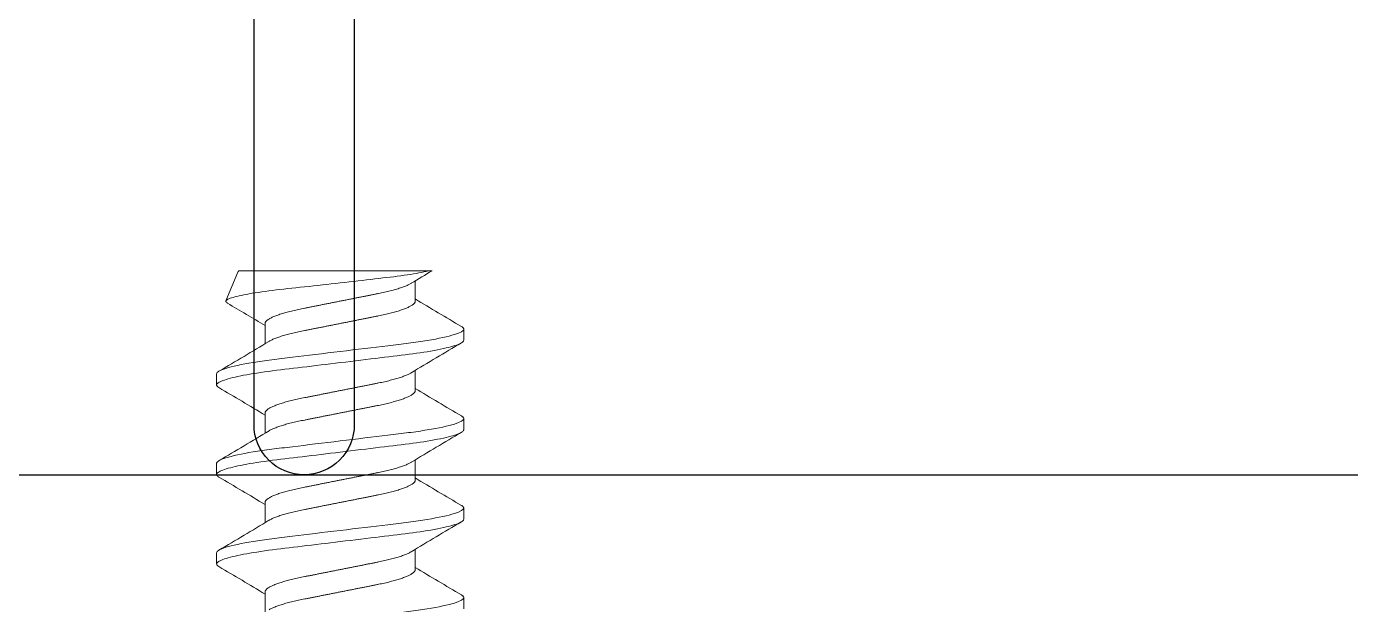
# Model space of a CAD drawing. Extents: x -26 to 91, y -47 to 75.
# Drawn here: x -1.3 to -0.561, y 60.253 to 60.576 of the extents above; entities that cross this region are included whole.
import ezdxf

# ---------------------------------------------------------------- set-up
doc = ezdxf.new("R2010")
doc.units = 0
doc.header["$MEASUREMENT"] = 0
doc.layers.get('0').update_dxf_attribs({"linetype": 'CONTINUOUS'})
doc.layers.add('Ballons', color=7, linetype='CONTINUOUS')
doc.layers.add('FRAME', color=1, linetype='CONTINUOUS')

# ---------------------------------------------------------------- blocks, each defined once
blk = doc.blocks.new('3801 1 INCH GLASS STOP')
blk.add_lwpolyline([(0.04913, -0.60296), (1.52013, -0.60296, 0.414214), (1.55113, -0.57196), (1.55113, 0.29904, -0.414214), (1.57913, 0.32704, -0.414214), (1.60713, 0.29904), (1.60713, -0.57196, 0.414214), (1.63813, -0.60296), (3.02713, -0.60296, 0.414214)], format="xyb")
blk = doc.blocks.new('no 6 500')
at = {"color": 7, "linetype": 'Continuous', "lineweight": 15}
for p, q in [((56.73842, 21.47031), (56.73217, 21.47031)), ((56.78842, 21.47031), (56.78217, 21.47031)), ((56.83842, 21.47031), (56.83217, 21.47031)), ((56.89531, 21.4584), (56.87916, 21.46508)), ((56.89605, 21.45809), (56.89605, 21.34991)), ((56.71655, 21.44325), (56.70524, 21.44325)), ((56.76655, 21.44325), (56.75524, 21.44325)), ((56.81655, 21.44325), (56.80524, 21.44325)), ((56.86655, 21.44325), (56.85524, 21.44325)), ((56.72905, 21.35937), (56.74036, 21.35937)), ((56.77905, 21.35937), (56.79036, 21.35937)), ((56.82905, 21.35937), (56.84036, 21.35937)), ((56.87905, 21.35937), (56.89036, 21.35937)), ((56.70717, 21.33231), (56.71342, 21.33231)), ((56.75717, 21.33231), (56.76342, 21.33231)), ((56.80717, 21.33231), (56.81342, 21.33231)), ((56.85717, 21.33231), (56.86342, 21.33231))]:
    blk.add_line(p, q, dxfattribs=at)
at = {"color": 7, "linetype": 'Continuous', "lineweight": 15, "flags": 128}
for points in [[(56.73069, 21.46899), (56.73077, 21.46912), (56.73107, 21.46956), (56.73135, 21.46989), (56.73164, 21.47013), (56.73191, 21.47026), (56.73217, 21.47031), (56.73246, 21.47026), (56.73276, 21.47009), (56.73306, 21.46982), (56.73338, 21.46943), (56.7337, 21.46893), (56.73402, 21.46831), (56.73434, 21.46761), (56.73465, 21.46681), (56.73498, 21.46591), (56.7353, 21.46491), (56.73563, 21.4638), (56.73596, 21.46259), (56.73629, 21.46129), (56.73662, 21.45989), (56.73695, 21.4584), (56.73727, 21.45683), (56.73759, 21.4552), (56.73791, 21.45349), (56.73823, 21.45172), (56.73854, 21.44988), (56.73886, 21.44782), (56.73919, 21.4457), (56.7395, 21.44352), (56.73981, 21.44128), (56.74011, 21.43901), (56.7404, 21.43669), (56.74067, 21.43447), (56.74095, 21.43219), (56.74123, 21.42985), (56.74152, 21.42744), (56.74182, 21.42498), (56.74212, 21.42246), (56.74243, 21.4199), (56.74274, 21.4173), (56.74306, 21.41465), (56.74339, 21.41198), (56.74371, 21.40934), (56.74403, 21.40667), (56.74435, 21.40399), (56.74467, 21.40131), (56.74502, 21.39841), (56.74537, 21.39552), (56.74572, 21.39265), (56.74607, 21.3898), (56.74641, 21.38697), (56.74674, 21.38419), (56.74706, 21.3816), (56.74736, 21.37906), (56.74766, 21.37657), (56.74796, 21.37413), (56.74825, 21.37175), (56.74853, 21.36943), (56.7488, 21.36717), (56.74907, 21.36497), (56.74934, 21.36281), (56.74963, 21.36067), (56.74992, 21.35862), (56.75021, 21.35661), (56.75051, 21.35465), (56.75081, 21.35274), (56.75115, 21.35076), (56.75149, 21.34885), (56.75183, 21.34702), (56.75218, 21.34529), (56.75253, 21.34365), (56.75288, 21.34211), (56.75321, 21.34075), (56.75354, 21.33949), (56.75386, 21.33833), (56.75419, 21.33726), (56.75451, 21.3363), (56.75483, 21.33545), (56.75515, 21.33469), (56.75546, 21.33405), (56.75577, 21.3335), (56.75607, 21.33306), (56.75635, 21.33273), (56.75664, 21.3325), (56.75691, 21.33236), (56.75717, 21.33231), (56.75717, 21.33231)], [(56.78069, 21.46899), (56.78077, 21.46912), (56.78107, 21.46956), (56.78135, 21.46989), (56.78164, 21.47013), (56.78191, 21.47026), (56.78217, 21.47031), (56.78246, 21.47026), (56.78276, 21.47009), (56.78306, 21.46982), (56.78338, 21.46943), (56.7837, 21.46893), (56.78402, 21.46831), (56.78434, 21.46761), (56.78465, 21.46681), (56.78498, 21.46591), (56.7853, 21.46491), (56.78563, 21.4638), (56.78596, 21.46259), (56.78629, 21.46129), (56.78662, 21.45989), (56.78695, 21.4584), (56.78727, 21.45683), (56.78759, 21.4552), (56.78791, 21.45349), (56.78823, 21.45172), (56.78854, 21.44988), (56.78886, 21.44782), (56.78919, 21.4457), (56.7895, 21.44352), (56.78981, 21.44128), (56.79011, 21.43901), (56.7904, 21.43669), (56.79067, 21.43447), (56.79095, 21.43219), (56.79123, 21.42985), (56.79152, 21.42744), (56.79182, 21.42498), (56.79212, 21.42246), (56.79243, 21.4199), (56.79274, 21.4173), (56.79306, 21.41465), (56.79339, 21.41198), (56.79371, 21.40934), (56.79403, 21.40667), (56.79435, 21.40399), (56.79467, 21.40131), (56.79502, 21.39841), (56.79537, 21.39552), (56.79572, 21.39265), (56.79607, 21.3898), (56.79641, 21.38697), (56.79674, 21.38419), (56.79706, 21.3816), (56.79736, 21.37906), (56.79766, 21.37657), (56.79796, 21.37413), (56.79825, 21.37175), (56.79853, 21.36943), (56.7988, 21.36717), (56.79907, 21.36497), (56.79934, 21.36281), (56.79963, 21.36067), (56.79992, 21.35862), (56.80021, 21.35661), (56.80051, 21.35465), (56.80081, 21.35274), (56.80115, 21.35076), (56.80149, 21.34885), (56.80183, 21.34702), (56.80218, 21.34529), (56.80253, 21.34365), (56.80288, 21.34211), (56.80321, 21.34075), (56.80354, 21.33949), (56.80386, 21.33833), (56.80419, 21.33726), (56.80451, 21.3363), (56.80483, 21.33545), (56.80515, 21.33469), (56.80546, 21.33405), (56.80577, 21.3335), (56.80607, 21.33306), (56.80635, 21.33273), (56.80664, 21.3325), (56.80691, 21.33236), (56.80717, 21.33231), (56.80717, 21.33231)], [(56.83069, 21.46899), (56.83077, 21.46912), (56.83107, 21.46956), (56.83135, 21.46989), (56.83164, 21.47013), (56.83191, 21.47026), (56.83217, 21.47031), (56.83246, 21.47026), (56.83276, 21.47009), (56.83306, 21.46982), (56.83338, 21.46943), (56.8337, 21.46893), (56.83402, 21.46831), (56.83434, 21.46761), (56.83465, 21.46681), (56.83498, 21.46591), (56.8353, 21.46491), (56.83563, 21.4638), (56.83596, 21.46259), (56.83629, 21.46129), (56.83662, 21.45989), (56.83695, 21.4584), (56.83727, 21.45683), (56.83759, 21.4552), (56.83791, 21.45349), (56.83823, 21.45172), (56.83854, 21.44988), (56.83886, 21.44782), (56.83919, 21.4457), (56.8395, 21.44352), (56.83981, 21.44128), (56.84011, 21.43901), (56.8404, 21.43669), (56.84067, 21.43447), (56.84095, 21.43219), (56.84123, 21.42985), (56.84152, 21.42744), (56.84182, 21.42498), (56.84212, 21.42246), (56.84243, 21.4199), (56.84274, 21.4173), (56.84306, 21.41465), (56.84339, 21.41198), (56.84371, 21.40934), (56.84403, 21.40667), (56.84435, 21.40399), (56.84467, 21.40131), (56.84502, 21.39841), (56.84537, 21.39552), (56.84572, 21.39265), (56.84607, 21.3898), (56.84641, 21.38697), (56.84674, 21.38419), (56.84706, 21.3816), (56.84736, 21.37906), (56.84766, 21.37657), (56.84796, 21.37413), (56.84825, 21.37175), (56.84853, 21.36943), (56.8488, 21.36717), (56.84907, 21.36497), (56.84934, 21.36281), (56.84963, 21.36067), (56.84992, 21.35862), (56.85021, 21.35661), (56.85051, 21.35465), (56.85081, 21.35274), (56.85115, 21.35076), (56.85149, 21.34885), (56.85183, 21.34702), (56.85218, 21.34529), (56.85253, 21.34365), (56.85288, 21.34211), (56.85321, 21.34075), (56.85354, 21.33949), (56.85386, 21.33833), (56.85419, 21.33726), (56.85451, 21.3363), (56.85483, 21.33545), (56.85515, 21.33469), (56.85546, 21.33405), (56.85577, 21.3335), (56.85607, 21.33306), (56.85635, 21.33273), (56.85664, 21.3325), (56.85691, 21.33236), (56.85717, 21.33231), (56.85717, 21.33231)], [(56.89605, 21.35182), (56.89595, 21.35218), (56.89567, 21.35334), (56.89538, 21.3546), (56.89509, 21.35596), (56.89482, 21.35734), (56.89454, 21.35881), (56.89427, 21.36037), (56.89401, 21.362), (56.89374, 21.36374), (56.89347, 21.36555), (56.89321, 21.36745), (56.89295, 21.36941), (56.89271, 21.37135), (56.89247, 21.37336), (56.89223, 21.37542), (56.89198, 21.37753), (56.89172, 21.37972), (56.89146, 21.38196), (56.8912, 21.38425), (56.89093, 21.38657), (56.89066, 21.38893), (56.89038, 21.39132), (56.8901, 21.39374), (56.88983, 21.39619), (56.88954, 21.3987), (56.88926, 21.40122), (56.88897, 21.40376), (56.88868, 21.40631), (56.88841, 21.40878), (56.88813, 21.41125), (56.88786, 21.41373), (56.88759, 21.41618), (56.88731, 21.41867), (56.88704, 21.42114), (56.88677, 21.42358), (56.88651, 21.426), (56.88626, 21.42829), (56.88602, 21.43053), (56.88578, 21.43275), (56.88554, 21.43492), (56.88528, 21.43707), (56.88503, 21.43917), (56.88476, 21.44123), (56.8845, 21.44321), (56.88423, 21.44512), (56.88396, 21.44696), (56.88369, 21.44874), (56.88341, 21.45044), (56.88313, 21.45209), (56.88284, 21.45365), (56.88256, 21.45514), (56.88227, 21.45653), (56.882, 21.45779), (56.88172, 21.45897), (56.88144, 21.46005), (56.88117, 21.46103), (56.88089, 21.46193), (56.88062, 21.46272), (56.88034, 21.46341), (56.88007, 21.46398), (56.87982, 21.46442), (56.87957, 21.46476), (56.87933, 21.46499), (56.87909, 21.46511), (56.87884, 21.46512), (56.87858, 21.46503), (56.87833, 21.46482), (56.87806, 21.4645), (56.87787, 21.46419)], [(56.8953, 21.45839), (56.89567, 21.4582), (56.89605, 21.45791)]]:
    blk.add_lwpolyline(points, dxfattribs=at)
at = {"color": 7, "linetype": 'Continuous', "lineweight": 15}
for centre, radius, start, end in [((54.69127, 22.66592), 2.36471, 328.86553, 329.59164), ((58.6869, 22.61127), 2.25734, 210.3994, 211.22543), ((54.74111, 22.66602), 2.36491, 328.86559, 329.59164), ((58.737, 22.61132), 2.25745, 210.39942, 211.2254), ((54.79111, 22.66602), 2.36491, 328.86559, 329.59164), ((58.78734, 22.61153), 2.25785, 210.39949, 211.22533), ((55.02078, 22.55834), 2.15544, 328.84615, 329.49452), ((58.75425, 20.13675), 2.36462, 148.86552, 149.59176), ((54.80848, 20.19123), 2.25759, 30.39934, 31.22538), ((58.80367, 20.1371), 2.36394, 148.86541, 149.59186), ((54.85864, 20.19132), 2.2574, 30.39928, 31.22538), ((58.85367, 20.1371), 2.36394, 148.86541, 149.59186), ((54.90864, 20.19132), 2.2574, 30.39928, 31.22538), ((58.90367, 20.1371), 2.36394, 148.86541, 149.59186), ((55.48396, 20.50714), 1.64446, 30.83005, 31.30443)]:
    blk.add_arc(centre, radius, start, end, dxfattribs=at)
for points, knots in [([(56.68842, 21.47031), (56.68933, 21.47031), (56.69038, 21.46863), (56.69258, 21.46164), (56.69373, 21.45633), (56.69531, 21.44665), (56.69582, 21.44315), (56.69677, 21.43586), (56.69721, 21.43206), (56.6987, 21.41977), (56.69981, 21.41055), (56.70204, 21.39207), (56.70315, 21.38285), (56.70464, 21.37056), (56.70508, 21.36677), (56.70603, 21.35947), (56.70654, 21.35597), (56.70812, 21.34629), (56.70927, 21.34098), (56.71147, 21.33399), (56.71252, 21.33231), (56.71342, 21.33231)], [0, 0, 0, 0, 0.125, 0.125, 0.25, 0.25, 0.3125, 0.3125, 0.375, 0.375, 0.5, 0.5, 0.625, 0.625, 0.6875, 0.6875, 0.75, 0.75, 0.875, 0.875, 1, 1, 1, 1]), ([(56.73842, 21.47031), (56.73933, 21.47031), (56.74038, 21.46863), (56.74258, 21.46164), (56.74373, 21.45633), (56.74531, 21.44665), (56.74582, 21.44315), (56.74677, 21.43586), (56.74721, 21.43206), (56.7487, 21.41977), (56.74981, 21.41055), (56.75204, 21.39207), (56.75315, 21.38285), (56.75464, 21.37056), (56.75508, 21.36677), (56.75603, 21.35947), (56.75654, 21.35597), (56.75812, 21.34629), (56.75927, 21.34098), (56.76147, 21.33399), (56.76252, 21.33231), (56.76342, 21.33231)], [0, 0, 0, 0, 0.125, 0.125, 0.25, 0.25, 0.3125, 0.3125, 0.375, 0.375, 0.5, 0.5, 0.625, 0.625, 0.6875, 0.6875, 0.75, 0.75, 0.875, 0.875, 1, 1, 1, 1]), ([(56.78842, 21.47031), (56.78933, 21.47031), (56.79038, 21.46863), (56.79258, 21.46164), (56.79373, 21.45633), (56.79531, 21.44665), (56.79582, 21.44315), (56.79677, 21.43586), (56.79721, 21.43206), (56.7987, 21.41977), (56.79981, 21.41055), (56.80204, 21.39207), (56.80315, 21.38285), (56.80464, 21.37056), (56.80508, 21.36677), (56.80603, 21.35947), (56.80654, 21.35597), (56.80812, 21.34629), (56.80927, 21.34098), (56.81147, 21.33399), (56.81252, 21.33231), (56.81342, 21.33231)], [0, 0, 0, 0, 0.125, 0.125, 0.25, 0.25, 0.3125, 0.3125, 0.375, 0.375, 0.5, 0.5, 0.625, 0.625, 0.6875, 0.6875, 0.75, 0.75, 0.875, 0.875, 1, 1, 1, 1]), ([(56.83842, 21.47031), (56.83933, 21.47031), (56.84038, 21.46863), (56.84258, 21.46164), (56.84373, 21.45633), (56.84531, 21.44665), (56.84582, 21.44315), (56.84677, 21.43586), (56.84721, 21.43206), (56.8487, 21.41977), (56.84981, 21.41055), (56.85204, 21.39207), (56.85315, 21.38285), (56.85464, 21.37056), (56.85508, 21.36677), (56.85603, 21.35947), (56.85654, 21.35597), (56.85812, 21.34629), (56.85927, 21.34098), (56.86147, 21.33399), (56.86252, 21.33231), (56.86342, 21.33231)], [0, 0, 0, 0, 0.125, 0.125, 0.25, 0.25, 0.3125, 0.3125, 0.375, 0.375, 0.5, 0.5, 0.625, 0.625, 0.6875, 0.6875, 0.75, 0.75, 0.875, 0.875, 1, 1, 1, 1]), ([(56.70658, 21.44104), (56.70661, 21.44098), (56.70679, 21.44071), (56.70709, 21.44013), (56.70751, 21.4393), (56.70792, 21.43836), (56.70834, 21.43732), (56.70876, 21.43619), (56.70918, 21.43497), (56.7096, 21.43367), (56.71001, 21.43229), (56.71041, 21.43085), (56.7108, 21.42934), (56.71119, 21.42778), (56.71156, 21.42617), (56.71193, 21.42452), (56.71227, 21.42284), (56.71261, 21.42112), (56.71296, 21.41937), (56.71332, 21.41756), (56.71369, 21.41568), (56.71408, 21.41374), (56.71448, 21.41174), (56.71488, 21.4097), (56.71529, 21.40763), (56.71571, 21.40554), (56.71613, 21.40343), (56.71655, 21.40131), (56.71697, 21.3992), (56.71739, 21.39709), (56.7178, 21.395), (56.71821, 21.39294), (56.71862, 21.39092), (56.71901, 21.38894), (56.71939, 21.38703), (56.71976, 21.38516), (56.72012, 21.38333), (56.72048, 21.38155), (56.72082, 21.37981), (56.72117, 21.37812), (56.72153, 21.37646), (56.72191, 21.37485), (56.7223, 21.37329), (56.72269, 21.37178), (56.72309, 21.37033), (56.7235, 21.36896), (56.72391, 21.36766), (56.72433, 21.36644), (56.72475, 21.36532), (56.72516, 21.36429), (56.72558, 21.36336), (56.72598, 21.36253), (56.72639, 21.36178), (56.7268, 21.36113), (56.7272, 21.36058), (56.72759, 21.36014), (56.72797, 21.35979), (56.72834, 21.35955), (56.7287, 21.3594), (56.72893, 21.35938), (56.72905, 21.35937)], [0, 0, 0, 0, 0.004966, 0.022455, 0.040006, 0.057957, 0.075925, 0.093885, 0.111813, 0.129685, 0.147477, 0.165166, 0.18269, 0.200069, 0.217281, 0.234309, 0.251134, 0.267546, 0.284142, 0.300926, 0.317884, 0.335347, 0.35295, 0.370672, 0.38849, 0.406382, 0.424323, 0.442288, 0.460214, 0.478115, 0.495968, 0.513749, 0.531433, 0.548687, 0.565807, 0.582772, 0.599567, 0.616509, 0.633259, 0.650119, 0.667182, 0.684431, 0.701847, 0.71941, 0.73706, 0.754812, 0.772645, 0.790534, 0.808455, 0.826063, 0.843656, 0.86121, 0.878703, 0.896466, 0.914118, 0.931639, 0.949006, 0.966201, 0.983205, 1, 1, 1, 1]), ([(56.71655, 21.44325), (56.71666, 21.44324), (56.7169, 21.44322), (56.71726, 21.44307), (56.71763, 21.44283), (56.71801, 21.44249), (56.7184, 21.44205), (56.71879, 21.44151), (56.71919, 21.44087), (56.71959, 21.44014), (56.72001, 21.4393), (56.72042, 21.43836), (56.72084, 21.43732), (56.72126, 21.43619), (56.72168, 21.43497), (56.7221, 21.43367), (56.72251, 21.43229), (56.72291, 21.43085), (56.7233, 21.42934), (56.72369, 21.42778), (56.72406, 21.42617), (56.72443, 21.42452), (56.72477, 21.42284), (56.72511, 21.42112), (56.72546, 21.41937), (56.72582, 21.41756), (56.72619, 21.41568), (56.72658, 21.41374), (56.72698, 21.41174), (56.72738, 21.4097), (56.72779, 21.40763), (56.72821, 21.40554), (56.72863, 21.40343), (56.72905, 21.40131), (56.72947, 21.3992), (56.72989, 21.39709), (56.7303, 21.395), (56.73071, 21.39294), (56.73112, 21.39092), (56.73151, 21.38894), (56.73189, 21.38703), (56.73226, 21.38516), (56.73262, 21.38333), (56.73298, 21.38155), (56.73332, 21.37981), (56.73367, 21.37812), (56.73403, 21.37646), (56.73441, 21.37485), (56.7348, 21.37329), (56.73519, 21.37178), (56.73559, 21.37033), (56.736, 21.36896), (56.73641, 21.36766), (56.73683, 21.36644), (56.73725, 21.36532), (56.73766, 21.36429), (56.73808, 21.36336), (56.73848, 21.36253), (56.7388, 21.36194), (56.73898, 21.36166), (56.73902, 21.36159)], [0, 0, 0, 0, 0.016759, 0.033724, 0.050881, 0.068209, 0.08569, 0.102987, 0.120391, 0.13788, 0.155431, 0.173382, 0.19135, 0.20931, 0.227238, 0.24511, 0.262902, 0.28059, 0.298115, 0.315494, 0.332706, 0.349734, 0.366559, 0.382971, 0.399567, 0.416351, 0.433309, 0.450771, 0.468375, 0.486097, 0.503915, 0.521807, 0.539748, 0.557713, 0.575639, 0.59354, 0.611393, 0.629174, 0.646858, 0.664112, 0.681232, 0.698198, 0.714992, 0.731934, 0.748684, 0.765544, 0.782607, 0.799856, 0.817272, 0.834835, 0.852485, 0.870238, 0.88807, 0.905959, 0.92388, 0.941489, 0.959082, 0.976636, 0.994128, 1, 1, 1, 1]), ([(56.75658, 21.44104), (56.75661, 21.44098), (56.75679, 21.44071), (56.75709, 21.44013), (56.75751, 21.4393), (56.75792, 21.43836), (56.75834, 21.43732), (56.75876, 21.43619), (56.75918, 21.43497), (56.7596, 21.43367), (56.76001, 21.43229), (56.76041, 21.43085), (56.7608, 21.42934), (56.76119, 21.42778), (56.76156, 21.42617), (56.76193, 21.42452), (56.76227, 21.42284), (56.76261, 21.42112), (56.76296, 21.41937), (56.76332, 21.41756), (56.76369, 21.41568), (56.76408, 21.41374), (56.76448, 21.41174), (56.76488, 21.4097), (56.76529, 21.40763), (56.76571, 21.40554), (56.76613, 21.40343), (56.76655, 21.40131), (56.76697, 21.3992), (56.76739, 21.39709), (56.7678, 21.395), (56.76821, 21.39294), (56.76862, 21.39092), (56.76901, 21.38894), (56.76939, 21.38703), (56.76976, 21.38516), (56.77012, 21.38333), (56.77048, 21.38155), (56.77082, 21.37981), (56.77117, 21.37812), (56.77153, 21.37646), (56.77191, 21.37485), (56.7723, 21.37329), (56.77269, 21.37178), (56.77309, 21.37033), (56.7735, 21.36896), (56.77391, 21.36766), (56.77433, 21.36644), (56.77475, 21.36532), (56.77516, 21.36429), (56.77558, 21.36336), (56.77598, 21.36253), (56.77639, 21.36178), (56.7768, 21.36113), (56.7772, 21.36058), (56.77759, 21.36014), (56.77797, 21.35979), (56.77834, 21.35955), (56.7787, 21.3594), (56.77893, 21.35938), (56.77905, 21.35937)], [0, 0, 0, 0, 0.004966, 0.022455, 0.040006, 0.057957, 0.075925, 0.093885, 0.111813, 0.129685, 0.147477, 0.165166, 0.18269, 0.200069, 0.217281, 0.234309, 0.251134, 0.267546, 0.284142, 0.300926, 0.317884, 0.335347, 0.35295, 0.370672, 0.38849, 0.406382, 0.424323, 0.442288, 0.460214, 0.478115, 0.495968, 0.513749, 0.531433, 0.548687, 0.565807, 0.582772, 0.599567, 0.616509, 0.633258, 0.650119, 0.667182, 0.684431, 0.701847, 0.71941, 0.73706, 0.754812, 0.772645, 0.790534, 0.808455, 0.826063, 0.843656, 0.86121, 0.878703, 0.896466, 0.914118, 0.931639, 0.949006, 0.966201, 0.983205, 1, 1, 1, 1]), ([(56.76655, 21.44325), (56.76666, 21.44324), (56.7669, 21.44322), (56.76726, 21.44307), (56.76763, 21.44283), (56.76801, 21.44249), (56.7684, 21.44205), (56.76879, 21.44151), (56.76919, 21.44087), (56.76959, 21.44014), (56.77001, 21.4393), (56.77042, 21.43836), (56.77084, 21.43732), (56.77126, 21.43619), (56.77168, 21.43497), (56.7721, 21.43367), (56.77251, 21.43229), (56.77291, 21.43085), (56.7733, 21.42934), (56.77369, 21.42778), (56.77406, 21.42617), (56.77443, 21.42452), (56.77477, 21.42284), (56.77511, 21.42112), (56.77546, 21.41937), (56.77582, 21.41756), (56.77619, 21.41568), (56.77658, 21.41374), (56.77698, 21.41174), (56.77738, 21.4097), (56.77779, 21.40763), (56.77821, 21.40554), (56.77863, 21.40343), (56.77905, 21.40131), (56.77947, 21.3992), (56.77989, 21.39709), (56.7803, 21.395), (56.78071, 21.39294), (56.78112, 21.39092), (56.78151, 21.38894), (56.78189, 21.38703), (56.78226, 21.38516), (56.78262, 21.38333), (56.78298, 21.38155), (56.78332, 21.37981), (56.78367, 21.37812), (56.78403, 21.37646), (56.78441, 21.37485), (56.7848, 21.37329), (56.78519, 21.37178), (56.78559, 21.37033), (56.786, 21.36896), (56.78641, 21.36766), (56.78683, 21.36644), (56.78725, 21.36532), (56.78766, 21.36429), (56.78808, 21.36336), (56.78848, 21.36253), (56.7888, 21.36194), (56.78898, 21.36166), (56.78902, 21.36159)], [0, 0, 0, 0, 0.0167585, 0.0337243, 0.0508805, 0.0682089, 0.0856898, 0.1029871, 0.1203908, 0.1378796, 0.155431, 0.1733816, 0.1913495, 0.2093099, 0.2272381, 0.2451101, 0.2629019, 0.2805903, 0.298115, 0.3154936, 0.332706, 0.3497336, 0.3665591, 0.3829713, 0.3995665, 0.4163512, 0.4333087, 0.4507714, 0.4683746, 0.4860968, 0.5039154, 0.5218069, 0.5397475, 0.5577127, 0.5756388, 0.5935404, 0.6113932, 0.6291736, 0.6468581, 0.6641121, 0.6812316, 0.6981976, 0.7149917, 0.7319339, 0.7486836, 0.7655438, 0.7826072, 0.7998562, 0.8172722, 0.8348351, 0.8524849, 0.8702375, 0.8880702, 0.905959, 0.92388, 0.9414887, 0.9590816, 0.9766357, 0.9941282, 1, 1, 1, 1]), ([(56.80658, 21.44104), (56.80661, 21.44098), (56.80679, 21.44071), (56.80709, 21.44013), (56.80751, 21.4393), (56.80792, 21.43836), (56.80834, 21.43732), (56.80876, 21.43619), (56.80918, 21.43497), (56.8096, 21.43367), (56.81001, 21.43229), (56.81041, 21.43085), (56.8108, 21.42934), (56.81119, 21.42778), (56.81156, 21.42617), (56.81193, 21.42452), (56.81227, 21.42284), (56.81261, 21.42112), (56.81296, 21.41937), (56.81332, 21.41756), (56.81369, 21.41568), (56.81408, 21.41374), (56.81448, 21.41174), (56.81488, 21.4097), (56.81529, 21.40763), (56.81571, 21.40554), (56.81613, 21.40343), (56.81655, 21.40131), (56.81697, 21.3992), (56.81739, 21.39709), (56.8178, 21.395), (56.81821, 21.39294), (56.81862, 21.39092), (56.81901, 21.38894), (56.81939, 21.38703), (56.81976, 21.38516), (56.82012, 21.38333), (56.82048, 21.38155), (56.82082, 21.37981), (56.82117, 21.37812), (56.82153, 21.37646), (56.82191, 21.37485), (56.8223, 21.37329), (56.82269, 21.37178), (56.82309, 21.37033), (56.8235, 21.36896), (56.82391, 21.36766), (56.82433, 21.36644), (56.82475, 21.36532), (56.82516, 21.36429), (56.82558, 21.36336), (56.82598, 21.36253), (56.82639, 21.36178), (56.8268, 21.36113), (56.8272, 21.36058), (56.82759, 21.36014), (56.82797, 21.35979), (56.82834, 21.35955), (56.8287, 21.3594), (56.82893, 21.35938), (56.82905, 21.35937)], [0, 0, 0, 0, 0.004966, 0.022455, 0.040006, 0.057957, 0.075925, 0.093885, 0.111814, 0.129685, 0.147477, 0.165166, 0.18269, 0.200069, 0.217281, 0.234309, 0.251134, 0.267547, 0.284142, 0.300926, 0.317884, 0.335347, 0.35295, 0.370672, 0.38849, 0.406382, 0.424323, 0.442288, 0.460214, 0.478115, 0.495968, 0.513749, 0.531433, 0.548687, 0.565807, 0.582772, 0.599567, 0.616509, 0.633258, 0.650119, 0.667182, 0.684431, 0.701847, 0.71941, 0.73706, 0.754812, 0.772645, 0.790534, 0.808455, 0.826063, 0.843656, 0.86121, 0.878703, 0.896466, 0.914118, 0.931639, 0.949006, 0.966201, 0.983205, 1, 1, 1, 1]), ([(56.81655, 21.44325), (56.81666, 21.44324), (56.8169, 21.44322), (56.81726, 21.44307), (56.81763, 21.44283), (56.81801, 21.44249), (56.8184, 21.44205), (56.81879, 21.44151), (56.81919, 21.44087), (56.81959, 21.44014), (56.82001, 21.4393), (56.82042, 21.43836), (56.82084, 21.43732), (56.82126, 21.43619), (56.82168, 21.43497), (56.8221, 21.43367), (56.82251, 21.43229), (56.82291, 21.43085), (56.8233, 21.42934), (56.82369, 21.42778), (56.82406, 21.42617), (56.82443, 21.42452), (56.82477, 21.42284), (56.82511, 21.42112), (56.82546, 21.41937), (56.82582, 21.41756), (56.82619, 21.41568), (56.82658, 21.41374), (56.82698, 21.41174), (56.82738, 21.4097), (56.82779, 21.40763), (56.82821, 21.40554), (56.82863, 21.40343), (56.82905, 21.40131), (56.82947, 21.3992), (56.82989, 21.39709), (56.8303, 21.395), (56.83071, 21.39294), (56.83112, 21.39092), (56.83151, 21.38894), (56.83189, 21.38703), (56.83226, 21.38516), (56.83262, 21.38333), (56.83298, 21.38155), (56.83332, 21.37981), (56.83367, 21.37812), (56.83403, 21.37646), (56.83441, 21.37485), (56.8348, 21.37329), (56.83519, 21.37178), (56.83559, 21.37033), (56.836, 21.36896), (56.83641, 21.36766), (56.83683, 21.36644), (56.83725, 21.36532), (56.83766, 21.36429), (56.83808, 21.36336), (56.83848, 21.36253), (56.8388, 21.36194), (56.83898, 21.36166), (56.83902, 21.36159)], [0, 0, 0, 0, 0.016758, 0.033724, 0.050881, 0.068209, 0.08569, 0.102987, 0.120391, 0.13788, 0.155431, 0.173382, 0.191349, 0.20931, 0.227238, 0.24511, 0.262902, 0.28059, 0.298115, 0.315494, 0.332706, 0.349734, 0.366559, 0.382971, 0.399567, 0.416351, 0.433309, 0.450771, 0.468375, 0.486097, 0.503915, 0.521807, 0.539748, 0.557713, 0.575639, 0.59354, 0.611393, 0.629174, 0.646858, 0.664112, 0.681232, 0.698198, 0.714992, 0.731934, 0.748684, 0.765544, 0.782607, 0.799856, 0.817272, 0.834835, 0.852485, 0.870238, 0.88807, 0.905959, 0.92388, 0.941489, 0.959082, 0.976636, 0.994128, 1, 1, 1, 1]), ([(56.85658, 21.44104), (56.85661, 21.44098), (56.85679, 21.44071), (56.85709, 21.44013), (56.85751, 21.4393), (56.85792, 21.43836), (56.85834, 21.43732), (56.85876, 21.43619), (56.85918, 21.43497), (56.8596, 21.43367), (56.86001, 21.43229), (56.86041, 21.43085), (56.8608, 21.42934), (56.86119, 21.42778), (56.86156, 21.42617), (56.86193, 21.42452), (56.86227, 21.42284), (56.86261, 21.42112), (56.86296, 21.41937), (56.86332, 21.41756), (56.86369, 21.41568), (56.86408, 21.41374), (56.86448, 21.41174), (56.86488, 21.4097), (56.86529, 21.40763), (56.86571, 21.40554), (56.86613, 21.40343), (56.86655, 21.40131), (56.86697, 21.3992), (56.86739, 21.39709), (56.8678, 21.395), (56.86821, 21.39294), (56.86862, 21.39092), (56.86901, 21.38894), (56.86939, 21.38703), (56.86976, 21.38516), (56.87012, 21.38333), (56.87048, 21.38155), (56.87082, 21.37981), (56.87117, 21.37812), (56.87153, 21.37646), (56.87191, 21.37485), (56.8723, 21.37329), (56.87269, 21.37178), (56.87309, 21.37033), (56.8735, 21.36896), (56.87391, 21.36766), (56.87433, 21.36644), (56.87475, 21.36532), (56.87516, 21.36429), (56.87558, 21.36336), (56.87598, 21.36253), (56.87639, 21.36178), (56.8768, 21.36113), (56.8772, 21.36058), (56.87759, 21.36014), (56.87797, 21.35979), (56.87834, 21.35955), (56.8787, 21.3594), (56.87893, 21.35938), (56.87905, 21.35937)], [0, 0, 0, 0, 0.0049663, 0.022455, 0.0400064, 0.057957, 0.0759249, 0.0938852, 0.1118135, 0.1296854, 0.1474772, 0.1651656, 0.1826903, 0.2000688, 0.2172812, 0.2343088, 0.2511343, 0.2675465, 0.2841417, 0.3009264, 0.3178839, 0.3353466, 0.3529497, 0.3706719, 0.3884904, 0.406382, 0.4243226, 0.4422878, 0.4602138, 0.4781154, 0.4959682, 0.5137485, 0.5314331, 0.548687, 0.5658066, 0.5827725, 0.5995666, 0.6165088, 0.6332585, 0.6501187, 0.667182, 0.6844311, 0.701847, 0.7194099, 0.7370597, 0.7548123, 0.7726449, 0.7905337, 0.8084547, 0.8260634, 0.8436562, 0.8612103, 0.8787028, 0.8964657, 0.9141183, 0.9316389, 0.9490064, 0.9662011, 0.9832046, 1, 1, 1, 1]), ([(56.86655, 21.44325), (56.86666, 21.44324), (56.8669, 21.44322), (56.86726, 21.44307), (56.86763, 21.44283), (56.86801, 21.44249), (56.8684, 21.44205), (56.86879, 21.44151), (56.86919, 21.44087), (56.86959, 21.44014), (56.87001, 21.4393), (56.87042, 21.43836), (56.87084, 21.43732), (56.87126, 21.43619), (56.87168, 21.43497), (56.8721, 21.43367), (56.87251, 21.43229), (56.87291, 21.43085), (56.8733, 21.42934), (56.87369, 21.42778), (56.87406, 21.42617), (56.87443, 21.42452), (56.87477, 21.42284), (56.87511, 21.42112), (56.87546, 21.41937), (56.87582, 21.41756), (56.87619, 21.41568), (56.87658, 21.41374), (56.87698, 21.41174), (56.87738, 21.4097), (56.87779, 21.40763), (56.87821, 21.40554), (56.87863, 21.40343), (56.87905, 21.40131), (56.87947, 21.3992), (56.87989, 21.39709), (56.8803, 21.395), (56.88071, 21.39294), (56.88112, 21.39092), (56.88151, 21.38894), (56.88189, 21.38703), (56.88226, 21.38516), (56.88262, 21.38333), (56.88298, 21.38155), (56.88332, 21.37981), (56.88367, 21.37812), (56.88403, 21.37646), (56.88441, 21.37485), (56.8848, 21.37329), (56.88519, 21.37178), (56.88559, 21.37033), (56.886, 21.36896), (56.88641, 21.36766), (56.88683, 21.36644), (56.88725, 21.36532), (56.88766, 21.36429), (56.88808, 21.36336), (56.88848, 21.36253), (56.8888, 21.36194), (56.88898, 21.36166), (56.88902, 21.36159)], [0, 0, 0, 0, 0.016758, 0.033724, 0.050881, 0.068209, 0.08569, 0.102987, 0.120391, 0.13788, 0.155431, 0.173382, 0.191349, 0.20931, 0.227238, 0.24511, 0.262902, 0.28059, 0.298115, 0.315494, 0.332706, 0.349734, 0.366559, 0.382971, 0.399567, 0.416351, 0.433309, 0.450771, 0.468375, 0.486097, 0.503915, 0.521807, 0.539748, 0.557713, 0.575639, 0.59354, 0.611393, 0.629174, 0.646858, 0.664112, 0.681232, 0.698198, 0.714992, 0.731934, 0.748684, 0.765544, 0.782607, 0.799856, 0.817272, 0.834835, 0.852485, 0.870238, 0.88807, 0.905959, 0.92388, 0.941489, 0.959082, 0.976636, 0.994128, 1, 1, 1, 1]), ([(56.71342, 21.33231), (56.71352, 21.33232), (56.71371, 21.33234), (56.71401, 21.33251), (56.71431, 21.33279), (56.71461, 21.33315), (56.71481, 21.33348), (56.7149, 21.33363)], [0, 0, 0, 0, 0.201712, 0.405453, 0.611089, 0.818473, 1, 1, 1, 1]), ([(56.76342, 21.33231), (56.76352, 21.33232), (56.76371, 21.33234), (56.76401, 21.33251), (56.76431, 21.33279), (56.76461, 21.33315), (56.76481, 21.33348), (56.7649, 21.33363)], [0, 0, 0, 0, 0.201712, 0.405454, 0.611089, 0.818473, 1, 1, 1, 1]), ([(56.81342, 21.33231), (56.81352, 21.33232), (56.81371, 21.33234), (56.81401, 21.33251), (56.81431, 21.33279), (56.81461, 21.33315), (56.81481, 21.33348), (56.8149, 21.33363)], [0, 0, 0, 0, 0.201712, 0.4054534, 0.6110888, 0.8184729, 1, 1, 1, 1]), ([(56.86342, 21.33231), (56.86351, 21.33232), (56.86369, 21.33234), (56.86395, 21.33248), (56.86423, 21.3327), (56.86451, 21.33302), (56.86474, 21.33334), (56.86487, 21.33357), (56.8649, 21.33363)], [0, 0, 0, 0, 0.183275, 0.368237, 0.554785, 0.742812, 0.932204, 1, 1, 1, 1])]:
    blk.add_open_spline(points, degree=3, knots=knots, dxfattribs=at)
blk = doc.blocks.new('3809 BLOCK FRAME')
blk.add_lwpolyline([(-1.674, 0.454), (-4.425, 0.454)])

msp = doc.modelspace()

# ---------------------------------------------------------------- block references
at = {"layer": 'Ballons', "rotation": 90}
msp.add_blockref('no 6 500', (20.27645, 3.54319), dxfattribs=at)
at = {"layer": 'FRAME', "xscale": -1}
msp.add_blockref('3809 BLOCK FRAME', (-4.05584, 59.87124), dxfattribs=at)
at = {"layer": 'FRAME', "rotation": 180}
msp.add_blockref('3801 1 INCH GLASS STOP', (0.43416, 60.65224), dxfattribs=at)

doc.saveas('drawing.dxf')
